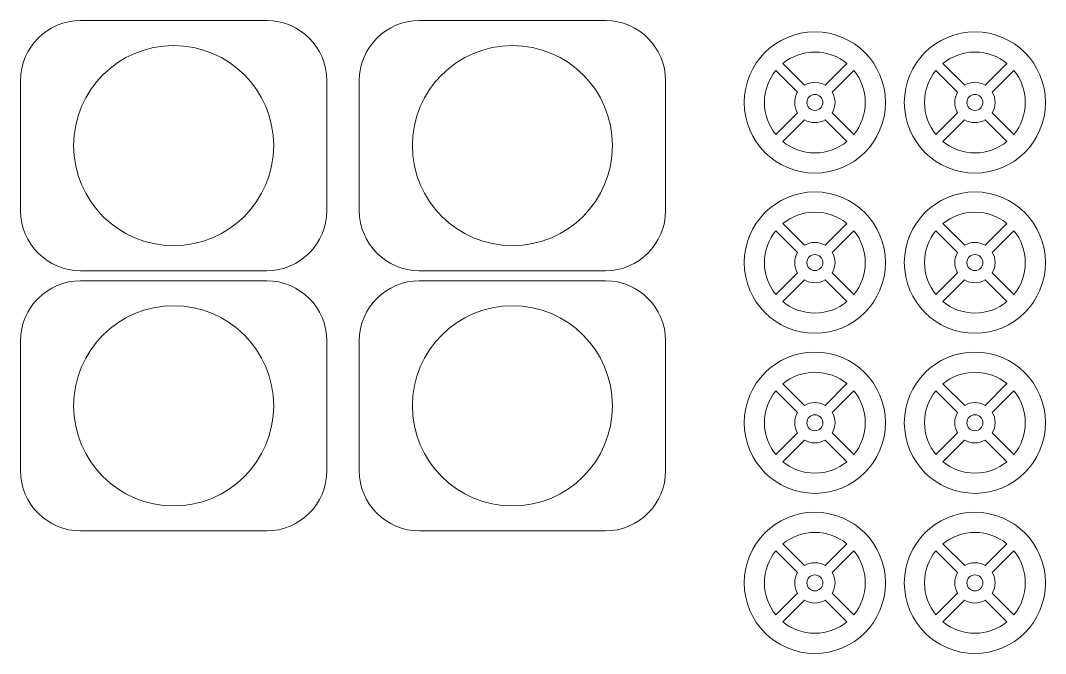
# Model space of a CAD drawing. Header units: millimetres. Extents: x -157 to 980, y -95 to 1044.
# Drawn here: x -155 to -103.8, y -56.3 to -24.7 of the extents above; entities that cross this region are included whole.
import ezdxf

# ---------------------------------------------------------------- set-up
doc = ezdxf.new("R2010")
doc.units = ezdxf.units.MM
doc.header["$MEASUREMENT"] = 0
doc.layers.add('Layer 1', color=7, linetype='Continuous')

msp = doc.modelspace()

# ---------------------------------------------------------------- linework, layer by layer
at = {"layer": 'Layer 1', "color": 1, "lineweight": 9}
for points, knots in [([(-151.9988, -24.6976), (-151.9988, -24.6976), (-142.6871, -24.6976), (-142.6871, -24.6976), (-142.6871, -24.6976), (-141.0371, -24.6976), (-139.6871, -26.0476), (-139.6871, -27.6979), (-139.6871, -27.6979), (-139.6871, -27.6979), (-139.6871, -34.1973), (-139.6871, -34.1973), (-139.6871, -34.1973), (-139.6871, -35.8476), (-141.0371, -37.1976), (-142.6871, -37.1976), (-142.6871, -37.1976), (-142.6871, -37.1976), (-151.9988, -37.1976), (-151.9988, -37.1976), (-151.9988, -37.1976), (-153.6488, -37.1976), (-154.9988, -35.8476), (-154.9988, -34.1973), (-154.9988, -34.1973), (-154.9988, -34.1973), (-154.9988, -27.6979), (-154.9988, -27.6979), (-154.9988, -27.6979), (-154.9988, -26.0476), (-153.6488, -24.6976), (-151.9988, -24.6976)], [0, 0, 0, 0, 0.1111111, 0.1111111, 0.1111111, 0.1111111, 0.2222222, 0.2222222, 0.2222222, 0.2222222, 0.3333333, 0.3333333, 0.3333333, 0.3333333, 0.4444444, 0.4444444, 0.4444444, 0.4444444, 0.5555556, 0.5555556, 0.5555556, 0.5555556, 0.6666667, 0.6666667, 0.6666667, 0.6666667, 0.7777778, 0.7777778, 0.7777778, 0.7777778, 1, 1, 1, 1]), ([(-135.0655, -24.6976), (-135.0655, -24.6976), (-125.7538, -24.6976), (-125.7538, -24.6976), (-125.7538, -24.6976), (-124.1038, -24.6976), (-122.7538, -26.0476), (-122.7538, -27.6979), (-122.7538, -27.6979), (-122.7538, -27.6979), (-122.7538, -34.1973), (-122.7538, -34.1973), (-122.7538, -34.1973), (-122.7538, -35.8476), (-124.1038, -37.1976), (-125.7538, -37.1976), (-125.7538, -37.1976), (-125.7538, -37.1976), (-135.0655, -37.1976), (-135.0655, -37.1976), (-135.0655, -37.1976), (-136.7155, -37.1976), (-138.0655, -35.8476), (-138.0655, -34.1973), (-138.0655, -34.1973), (-138.0655, -34.1973), (-138.0655, -27.6979), (-138.0655, -27.6979), (-138.0655, -27.6979), (-138.0655, -26.0476), (-136.7155, -24.6976), (-135.0655, -24.6976)], [0, 0, 0, 0, 0.1111111, 0.1111111, 0.1111111, 0.1111111, 0.2222222, 0.2222222, 0.2222222, 0.2222222, 0.3333333, 0.3333333, 0.3333333, 0.3333333, 0.4444444, 0.4444444, 0.4444444, 0.4444444, 0.5555556, 0.5555556, 0.5555556, 0.5555556, 0.6666667, 0.6666667, 0.6666667, 0.6666667, 0.7777778, 0.7777778, 0.7777778, 0.7777778, 1, 1, 1, 1]), ([(-115.2933, -25.2634), (-117.2441, -25.2634), (-118.8218, -26.8437), (-118.8218, -28.7919), (-118.8218, -28.7919), (-118.8217, -30.7402), (-117.2441, -32.3205), (-115.2934, -32.3205), (-115.2934, -32.3205), (-113.3426, -32.3204), (-111.7648, -30.7402), (-111.7648, -28.7919), (-111.7648, -28.7919), (-111.7647, -26.8437), (-113.3426, -25.2635), (-115.2933, -25.2634)], [0, 0, 0, 0, 0.2, 0.2, 0.2, 0.2, 0.4, 0.4, 0.4, 0.4, 0.6, 0.6, 0.6, 0.6, 1, 1, 1, 1]), ([(-107.2933, -25.2634), (-109.2441, -25.2634), (-110.8218, -26.8437), (-110.8218, -28.7919), (-110.8218, -28.7919), (-110.8217, -30.7402), (-109.2441, -32.3205), (-107.2934, -32.3205), (-107.2934, -32.3205), (-105.3426, -32.3204), (-103.7648, -30.7402), (-103.7648, -28.7919), (-103.7648, -28.7919), (-103.7647, -26.8437), (-105.3426, -25.2635), (-107.2933, -25.2634)], [0, 0, 0, 0, 0.2, 0.2, 0.2, 0.2, 0.4, 0.4, 0.4, 0.4, 0.6, 0.6, 0.6, 0.6, 1, 1, 1, 1]), ([(-147.3429, -25.9476), (-144.5815, -25.9476), (-142.3429, -28.1862), (-142.3429, -30.9476), (-142.3429, -30.9476), (-142.3429, -33.709), (-144.5815, -35.9476), (-147.3429, -35.9476), (-147.3429, -35.9476), (-150.1043, -35.9476), (-152.3429, -33.709), (-152.3429, -30.9476), (-152.3429, -30.9476), (-152.3429, -28.1862), (-150.1043, -25.9476), (-147.3429, -25.9476)], [0, 0, 0, 0, 0.2, 0.2, 0.2, 0.2, 0.4, 0.4, 0.4, 0.4, 0.6, 0.6, 0.6, 0.6, 1, 1, 1, 1]), ([(-130.4096, -25.9476), (-127.6482, -25.9476), (-125.4096, -28.1862), (-125.4096, -30.9476), (-125.4096, -30.9476), (-125.4096, -33.709), (-127.6482, -35.9476), (-130.4096, -35.9476), (-130.4096, -35.9476), (-133.171, -35.9476), (-135.4096, -33.709), (-135.4096, -30.9476), (-135.4096, -30.9476), (-135.4096, -28.1862), (-133.171, -25.9476), (-130.4096, -25.9476)], [0, 0, 0, 0, 0.2, 0.2, 0.2, 0.2, 0.4, 0.4, 0.4, 0.4, 0.6, 0.6, 0.6, 0.6, 1, 1, 1, 1]), ([(-115.2933, -27.7838), (-115.4796, -27.7838), (-115.6546, -27.8348), (-115.8048, -27.9236), (-115.8048, -27.9236), (-115.8048, -27.9236), (-116.8883, -26.8406), (-116.8883, -26.8406), (-116.8883, -26.8406), (-116.4538, -26.4849), (-115.8984, -26.2716), (-115.2934, -26.2716), (-115.2934, -26.2716), (-114.6888, -26.2716), (-114.134, -26.4846), (-113.6997, -26.8397), (-113.6997, -26.8397), (-113.6997, -26.8397), (-114.7824, -27.9234), (-114.7824, -27.9234), (-114.7824, -27.9234), (-114.9325, -27.8346), (-115.1072, -27.7839), (-115.2933, -27.7838)], [0, 0, 0, 0, 0.1428571, 0.1428571, 0.1428571, 0.1428571, 0.2857143, 0.2857143, 0.2857143, 0.2857143, 0.4285714, 0.4285714, 0.4285714, 0.4285714, 0.5714286, 0.5714286, 0.5714286, 0.5714286, 0.7142857, 0.7142857, 0.7142857, 0.7142857, 1, 1, 1, 1]), ([(-107.2933, -27.7838), (-107.4796, -27.7838), (-107.6546, -27.8348), (-107.8048, -27.9236), (-107.8048, -27.9236), (-107.8048, -27.9236), (-108.8883, -26.8406), (-108.8883, -26.8406), (-108.8883, -26.8406), (-108.4538, -26.4849), (-107.8984, -26.2716), (-107.2934, -26.2716), (-107.2934, -26.2716), (-106.6888, -26.2716), (-106.134, -26.4846), (-105.6997, -26.8397), (-105.6997, -26.8397), (-105.6997, -26.8397), (-106.7824, -27.9234), (-106.7824, -27.9234), (-106.7824, -27.9234), (-106.9325, -27.8346), (-107.1072, -27.7839), (-107.2933, -27.7838)], [0, 0, 0, 0, 0.1428571, 0.1428571, 0.1428571, 0.1428571, 0.2857143, 0.2857143, 0.2857143, 0.2857143, 0.4285714, 0.4285714, 0.4285714, 0.4285714, 0.5714286, 0.5714286, 0.5714286, 0.5714286, 0.7142857, 0.7142857, 0.7142857, 0.7142857, 1, 1, 1, 1]), ([(-116.162, -28.2808), (-116.2506, -28.4307), (-116.3014, -28.6053), (-116.3014, -28.7919), (-116.3014, -28.7919), (-116.3013, -28.9787), (-116.2502, -29.1536), (-116.1614, -29.3035), (-116.1614, -29.3035), (-116.1614, -29.3035), (-117.2443, -30.3873), (-117.2443, -30.3873), (-117.2443, -30.3873), (-117.6001, -29.9527), (-117.8137, -29.3974), (-117.8137, -28.7919), (-117.8137, -28.7919), (-117.8137, -28.1871), (-117.6006, -27.6322), (-117.2455, -27.1979), (-117.2455, -27.1979), (-117.2455, -27.1979), (-116.162, -28.2808), (-116.162, -28.2808)], [0, 0, 0, 0, 0.1428571, 0.1428571, 0.1428571, 0.1428571, 0.2857143, 0.2857143, 0.2857143, 0.2857143, 0.4285714, 0.4285714, 0.4285714, 0.4285714, 0.5714286, 0.5714286, 0.5714286, 0.5714286, 0.7142857, 0.7142857, 0.7142857, 0.7142857, 1, 1, 1, 1]), ([(-114.4247, -29.3029), (-114.3361, -29.153), (-114.2852, -28.9784), (-114.2852, -28.7919), (-114.2852, -28.7919), (-114.2852, -28.6048), (-114.3365, -28.4296), (-114.4255, -28.2796), (-114.4255, -28.2796), (-114.4255, -28.2796), (-113.3422, -27.1969), (-113.3422, -27.1969), (-113.3422, -27.1969), (-112.9865, -27.6314), (-112.773, -28.1867), (-112.773, -28.7919), (-112.773, -28.7919), (-112.7729, -29.3968), (-112.9861, -29.9517), (-113.3412, -30.386), (-113.3412, -30.386), (-113.3412, -30.386), (-114.4247, -29.3029), (-114.4247, -29.3029)], [0, 0, 0, 0, 0.1428571, 0.1428571, 0.1428571, 0.1428571, 0.2857143, 0.2857143, 0.2857143, 0.2857143, 0.4285714, 0.4285714, 0.4285714, 0.4285714, 0.5714286, 0.5714286, 0.5714286, 0.5714286, 0.7142857, 0.7142857, 0.7142857, 0.7142857, 1, 1, 1, 1]), ([(-108.162, -28.2808), (-108.2506, -28.4307), (-108.3014, -28.6053), (-108.3014, -28.7919), (-108.3014, -28.7919), (-108.3013, -28.9787), (-108.2502, -29.1536), (-108.1614, -29.3035), (-108.1614, -29.3035), (-108.1614, -29.3035), (-109.2443, -30.3873), (-109.2443, -30.3873), (-109.2443, -30.3873), (-109.6001, -29.9527), (-109.8137, -29.3974), (-109.8137, -28.7919), (-109.8137, -28.7919), (-109.8137, -28.1871), (-109.6006, -27.6322), (-109.2455, -27.1979), (-109.2455, -27.1979), (-109.2455, -27.1979), (-108.162, -28.2808), (-108.162, -28.2808)], [0, 0, 0, 0, 0.1428571, 0.1428571, 0.1428571, 0.1428571, 0.2857143, 0.2857143, 0.2857143, 0.2857143, 0.4285714, 0.4285714, 0.4285714, 0.4285714, 0.5714286, 0.5714286, 0.5714286, 0.5714286, 0.7142857, 0.7142857, 0.7142857, 0.7142857, 1, 1, 1, 1]), ([(-106.4247, -29.3029), (-106.3361, -29.153), (-106.2852, -28.9784), (-106.2852, -28.7919), (-106.2852, -28.7919), (-106.2852, -28.6048), (-106.3365, -28.4296), (-106.4255, -28.2796), (-106.4255, -28.2796), (-106.4255, -28.2796), (-105.3422, -27.1969), (-105.3422, -27.1969), (-105.3422, -27.1969), (-104.9865, -27.6314), (-104.773, -28.1867), (-104.773, -28.7919), (-104.773, -28.7919), (-104.7729, -29.3968), (-104.9861, -29.9517), (-105.3412, -30.386), (-105.3412, -30.386), (-105.3412, -30.386), (-106.4247, -29.3029), (-106.4247, -29.3029)], [0, 0, 0, 0, 0.1428571, 0.1428571, 0.1428571, 0.1428571, 0.2857143, 0.2857143, 0.2857143, 0.2857143, 0.4285714, 0.4285714, 0.4285714, 0.4285714, 0.5714286, 0.5714286, 0.5714286, 0.5714286, 0.7142857, 0.7142857, 0.7142857, 0.7142857, 1, 1, 1, 1]), ([(-115.2933, -28.392), (-115.5133, -28.392), (-115.6933, -28.5707), (-115.6933, -28.792), (-115.6933, -28.792), (-115.6933, -29.0132), (-115.5133, -29.192), (-115.2934, -29.192), (-115.2934, -29.192), (-115.0732, -29.192), (-114.8933, -29.0132), (-114.8933, -28.792), (-114.8933, -28.792), (-114.8932, -28.5707), (-115.0733, -28.392), (-115.2933, -28.392)], [0, 0, 0, 0, 0.2, 0.2, 0.2, 0.2, 0.4, 0.4, 0.4, 0.4, 0.6, 0.6, 0.6, 0.6, 1, 1, 1, 1]), ([(-107.2933, -28.392), (-107.5133, -28.392), (-107.6933, -28.5707), (-107.6933, -28.792), (-107.6933, -28.792), (-107.6933, -29.0132), (-107.5133, -29.192), (-107.2934, -29.192), (-107.2934, -29.192), (-107.0732, -29.192), (-106.8933, -29.0132), (-106.8933, -28.792), (-106.8933, -28.792), (-106.8932, -28.5707), (-107.0733, -28.392), (-107.2933, -28.392)], [0, 0, 0, 0, 0.2, 0.2, 0.2, 0.2, 0.4, 0.4, 0.4, 0.4, 0.6, 0.6, 0.6, 0.6, 1, 1, 1, 1]), ([(-115.2933, -31.3123), (-115.8989, -31.3123), (-116.4548, -31.0985), (-116.8896, -30.7422), (-116.8896, -30.7422), (-116.8896, -30.7422), (-115.8062, -29.6594), (-115.8062, -29.6594), (-115.8062, -29.6594), (-115.6557, -29.7489), (-115.4803, -29.8001), (-115.2934, -29.8001), (-115.2934, -29.8001), (-115.1069, -29.8001), (-114.9319, -29.749), (-114.7817, -29.6601), (-114.7817, -29.6601), (-114.7817, -29.6601), (-113.6981, -30.7432), (-113.6981, -30.7432), (-113.6981, -30.7432), (-114.1327, -31.099), (-114.6883, -31.3123), (-115.2933, -31.3123)], [0, 0, 0, 0, 0.1428571, 0.1428571, 0.1428571, 0.1428571, 0.2857143, 0.2857143, 0.2857143, 0.2857143, 0.4285714, 0.4285714, 0.4285714, 0.4285714, 0.5714286, 0.5714286, 0.5714286, 0.5714286, 0.7142857, 0.7142857, 0.7142857, 0.7142857, 1, 1, 1, 1]), ([(-107.2933, -31.3123), (-107.8989, -31.3123), (-108.4548, -31.0985), (-108.8896, -30.7422), (-108.8896, -30.7422), (-108.8896, -30.7422), (-107.8062, -29.6594), (-107.8062, -29.6594), (-107.8062, -29.6594), (-107.6557, -29.7489), (-107.4803, -29.8001), (-107.2934, -29.8001), (-107.2934, -29.8001), (-107.1069, -29.8001), (-106.9319, -29.749), (-106.7817, -29.6601), (-106.7817, -29.6601), (-106.7817, -29.6601), (-105.6981, -30.7432), (-105.6981, -30.7432), (-105.6981, -30.7432), (-106.1327, -31.099), (-106.6883, -31.3123), (-107.2933, -31.3123)], [0, 0, 0, 0, 0.1428571, 0.1428571, 0.1428571, 0.1428571, 0.2857143, 0.2857143, 0.2857143, 0.2857143, 0.4285714, 0.4285714, 0.4285714, 0.4285714, 0.5714286, 0.5714286, 0.5714286, 0.5714286, 0.7142857, 0.7142857, 0.7142857, 0.7142857, 1, 1, 1, 1]), ([(-115.2933, -33.2634), (-117.2441, -33.2634), (-118.8218, -34.8437), (-118.8218, -36.7919), (-118.8218, -36.7919), (-118.8217, -38.7402), (-117.2441, -40.3205), (-115.2934, -40.3205), (-115.2934, -40.3205), (-113.3426, -40.3204), (-111.7648, -38.7402), (-111.7648, -36.7919), (-111.7648, -36.7919), (-111.7647, -34.8437), (-113.3426, -33.2635), (-115.2933, -33.2634)], [0, 0, 0, 0, 0.2, 0.2, 0.2, 0.2, 0.4, 0.4, 0.4, 0.4, 0.6, 0.6, 0.6, 0.6, 1, 1, 1, 1]), ([(-107.2933, -33.2634), (-109.2441, -33.2634), (-110.8218, -34.8437), (-110.8218, -36.7919), (-110.8218, -36.7919), (-110.8217, -38.7402), (-109.2441, -40.3205), (-107.2934, -40.3205), (-107.2934, -40.3205), (-105.3426, -40.3204), (-103.7648, -38.7402), (-103.7648, -36.7919), (-103.7648, -36.7919), (-103.7647, -34.8437), (-105.3426, -33.2635), (-107.2933, -33.2634)], [0, 0, 0, 0, 0.2, 0.2, 0.2, 0.2, 0.4, 0.4, 0.4, 0.4, 0.6, 0.6, 0.6, 0.6, 1, 1, 1, 1]), ([(-115.2933, -35.7838), (-115.4796, -35.7838), (-115.6546, -35.8348), (-115.8048, -35.9236), (-115.8048, -35.9236), (-115.8048, -35.9236), (-116.8883, -34.8406), (-116.8883, -34.8406), (-116.8883, -34.8406), (-116.4538, -34.4849), (-115.8984, -34.2716), (-115.2934, -34.2716), (-115.2934, -34.2716), (-114.6888, -34.2716), (-114.134, -34.4846), (-113.6997, -34.8397), (-113.6997, -34.8397), (-113.6997, -34.8397), (-114.7824, -35.9234), (-114.7824, -35.9234), (-114.7824, -35.9234), (-114.9325, -35.8346), (-115.1072, -35.7839), (-115.2933, -35.7838)], [0, 0, 0, 0, 0.1428571, 0.1428571, 0.1428571, 0.1428571, 0.2857143, 0.2857143, 0.2857143, 0.2857143, 0.4285714, 0.4285714, 0.4285714, 0.4285714, 0.5714286, 0.5714286, 0.5714286, 0.5714286, 0.7142857, 0.7142857, 0.7142857, 0.7142857, 1, 1, 1, 1]), ([(-107.2933, -35.7838), (-107.4796, -35.7838), (-107.6546, -35.8348), (-107.8048, -35.9236), (-107.8048, -35.9236), (-107.8048, -35.9236), (-108.8883, -34.8406), (-108.8883, -34.8406), (-108.8883, -34.8406), (-108.4538, -34.4849), (-107.8984, -34.2716), (-107.2934, -34.2716), (-107.2934, -34.2716), (-106.6888, -34.2716), (-106.134, -34.4846), (-105.6997, -34.8397), (-105.6997, -34.8397), (-105.6997, -34.8397), (-106.7824, -35.9234), (-106.7824, -35.9234), (-106.7824, -35.9234), (-106.9325, -35.8346), (-107.1072, -35.7839), (-107.2933, -35.7838)], [0, 0, 0, 0, 0.1428571, 0.1428571, 0.1428571, 0.1428571, 0.2857143, 0.2857143, 0.2857143, 0.2857143, 0.4285714, 0.4285714, 0.4285714, 0.4285714, 0.5714286, 0.5714286, 0.5714286, 0.5714286, 0.7142857, 0.7142857, 0.7142857, 0.7142857, 1, 1, 1, 1]), ([(-116.162, -36.2808), (-116.2506, -36.4307), (-116.3014, -36.6053), (-116.3014, -36.7919), (-116.3014, -36.7919), (-116.3013, -36.9787), (-116.2502, -37.1536), (-116.1614, -37.3035), (-116.1614, -37.3035), (-116.1614, -37.3035), (-117.2443, -38.3873), (-117.2443, -38.3873), (-117.2443, -38.3873), (-117.6001, -37.9527), (-117.8137, -37.3974), (-117.8137, -36.7919), (-117.8137, -36.7919), (-117.8137, -36.1871), (-117.6006, -35.6322), (-117.2455, -35.1979), (-117.2455, -35.1979), (-117.2455, -35.1979), (-116.162, -36.2808), (-116.162, -36.2808)], [0, 0, 0, 0, 0.1428571, 0.1428571, 0.1428571, 0.1428571, 0.2857143, 0.2857143, 0.2857143, 0.2857143, 0.4285714, 0.4285714, 0.4285714, 0.4285714, 0.5714286, 0.5714286, 0.5714286, 0.5714286, 0.7142857, 0.7142857, 0.7142857, 0.7142857, 1, 1, 1, 1]), ([(-114.4247, -37.3029), (-114.3361, -37.153), (-114.2852, -36.9784), (-114.2852, -36.7919), (-114.2852, -36.7919), (-114.2852, -36.6048), (-114.3365, -36.4296), (-114.4255, -36.2796), (-114.4255, -36.2796), (-114.4255, -36.2796), (-113.3422, -35.1969), (-113.3422, -35.1969), (-113.3422, -35.1969), (-112.9865, -35.6314), (-112.773, -36.1867), (-112.773, -36.7919), (-112.773, -36.7919), (-112.7729, -37.3968), (-112.9861, -37.9517), (-113.3412, -38.386), (-113.3412, -38.386), (-113.3412, -38.386), (-114.4247, -37.3029), (-114.4247, -37.3029)], [0, 0, 0, 0, 0.1428571, 0.1428571, 0.1428571, 0.1428571, 0.2857143, 0.2857143, 0.2857143, 0.2857143, 0.4285714, 0.4285714, 0.4285714, 0.4285714, 0.5714286, 0.5714286, 0.5714286, 0.5714286, 0.7142857, 0.7142857, 0.7142857, 0.7142857, 1, 1, 1, 1]), ([(-108.162, -36.2808), (-108.2506, -36.4307), (-108.3014, -36.6053), (-108.3014, -36.7919), (-108.3014, -36.7919), (-108.3013, -36.9787), (-108.2502, -37.1536), (-108.1614, -37.3035), (-108.1614, -37.3035), (-108.1614, -37.3035), (-109.2443, -38.3873), (-109.2443, -38.3873), (-109.2443, -38.3873), (-109.6001, -37.9527), (-109.8137, -37.3974), (-109.8137, -36.7919), (-109.8137, -36.7919), (-109.8137, -36.1871), (-109.6006, -35.6322), (-109.2455, -35.1979), (-109.2455, -35.1979), (-109.2455, -35.1979), (-108.162, -36.2808), (-108.162, -36.2808)], [0, 0, 0, 0, 0.1428571, 0.1428571, 0.1428571, 0.1428571, 0.2857143, 0.2857143, 0.2857143, 0.2857143, 0.4285714, 0.4285714, 0.4285714, 0.4285714, 0.5714286, 0.5714286, 0.5714286, 0.5714286, 0.7142857, 0.7142857, 0.7142857, 0.7142857, 1, 1, 1, 1]), ([(-106.4247, -37.3029), (-106.3361, -37.153), (-106.2852, -36.9784), (-106.2852, -36.7919), (-106.2852, -36.7919), (-106.2852, -36.6048), (-106.3365, -36.4296), (-106.4255, -36.2796), (-106.4255, -36.2796), (-106.4255, -36.2796), (-105.3422, -35.1969), (-105.3422, -35.1969), (-105.3422, -35.1969), (-104.9865, -35.6314), (-104.773, -36.1867), (-104.773, -36.7919), (-104.773, -36.7919), (-104.7729, -37.3968), (-104.9861, -37.9517), (-105.3412, -38.386), (-105.3412, -38.386), (-105.3412, -38.386), (-106.4247, -37.3029), (-106.4247, -37.3029)], [0, 0, 0, 0, 0.1428571, 0.1428571, 0.1428571, 0.1428571, 0.2857143, 0.2857143, 0.2857143, 0.2857143, 0.4285714, 0.4285714, 0.4285714, 0.4285714, 0.5714286, 0.5714286, 0.5714286, 0.5714286, 0.7142857, 0.7142857, 0.7142857, 0.7142857, 1, 1, 1, 1]), ([(-115.2933, -36.392), (-115.5133, -36.392), (-115.6933, -36.5707), (-115.6933, -36.792), (-115.6933, -36.792), (-115.6933, -37.0132), (-115.5133, -37.192), (-115.2934, -37.192), (-115.2934, -37.192), (-115.0732, -37.192), (-114.8933, -37.0132), (-114.8933, -36.792), (-114.8933, -36.792), (-114.8932, -36.5707), (-115.0733, -36.392), (-115.2933, -36.392)], [0, 0, 0, 0, 0.2, 0.2, 0.2, 0.2, 0.4, 0.4, 0.4, 0.4, 0.6, 0.6, 0.6, 0.6, 1, 1, 1, 1]), ([(-107.2933, -36.392), (-107.5133, -36.392), (-107.6933, -36.5707), (-107.6933, -36.792), (-107.6933, -36.792), (-107.6933, -37.0132), (-107.5133, -37.192), (-107.2934, -37.192), (-107.2934, -37.192), (-107.0732, -37.192), (-106.8933, -37.0132), (-106.8933, -36.792), (-106.8933, -36.792), (-106.8932, -36.5707), (-107.0733, -36.392), (-107.2933, -36.392)], [0, 0, 0, 0, 0.2, 0.2, 0.2, 0.2, 0.4, 0.4, 0.4, 0.4, 0.6, 0.6, 0.6, 0.6, 1, 1, 1, 1]), ([(-151.9988, -37.6976), (-151.9988, -37.6976), (-142.6871, -37.6976), (-142.6871, -37.6976), (-142.6871, -37.6976), (-141.0371, -37.6976), (-139.6871, -39.0476), (-139.6871, -40.6979), (-139.6871, -40.6979), (-139.6871, -40.6979), (-139.6871, -47.1973), (-139.6871, -47.1973), (-139.6871, -47.1973), (-139.6871, -48.8476), (-141.0371, -50.1976), (-142.6871, -50.1976), (-142.6871, -50.1976), (-142.6871, -50.1976), (-151.9988, -50.1976), (-151.9988, -50.1976), (-151.9988, -50.1976), (-153.6488, -50.1976), (-154.9988, -48.8476), (-154.9988, -47.1973), (-154.9988, -47.1973), (-154.9988, -47.1973), (-154.9988, -40.6979), (-154.9988, -40.6979), (-154.9988, -40.6979), (-154.9988, -39.0476), (-153.6488, -37.6976), (-151.9988, -37.6976)], [0, 0, 0, 0, 0.1111111, 0.1111111, 0.1111111, 0.1111111, 0.2222222, 0.2222222, 0.2222222, 0.2222222, 0.3333333, 0.3333333, 0.3333333, 0.3333333, 0.4444444, 0.4444444, 0.4444444, 0.4444444, 0.5555556, 0.5555556, 0.5555556, 0.5555556, 0.6666667, 0.6666667, 0.6666667, 0.6666667, 0.7777778, 0.7777778, 0.7777778, 0.7777778, 1, 1, 1, 1]), ([(-135.0655, -37.6976), (-135.0655, -37.6976), (-125.7538, -37.6976), (-125.7538, -37.6976), (-125.7538, -37.6976), (-124.1038, -37.6976), (-122.7538, -39.0476), (-122.7538, -40.6979), (-122.7538, -40.6979), (-122.7538, -40.6979), (-122.7538, -47.1973), (-122.7538, -47.1973), (-122.7538, -47.1973), (-122.7538, -48.8476), (-124.1038, -50.1976), (-125.7538, -50.1976), (-125.7538, -50.1976), (-125.7538, -50.1976), (-135.0655, -50.1976), (-135.0655, -50.1976), (-135.0655, -50.1976), (-136.7155, -50.1976), (-138.0655, -48.8476), (-138.0655, -47.1973), (-138.0655, -47.1973), (-138.0655, -47.1973), (-138.0655, -40.6979), (-138.0655, -40.6979), (-138.0655, -40.6979), (-138.0655, -39.0476), (-136.7155, -37.6976), (-135.0655, -37.6976)], [0, 0, 0, 0, 0.1111111, 0.1111111, 0.1111111, 0.1111111, 0.2222222, 0.2222222, 0.2222222, 0.2222222, 0.3333333, 0.3333333, 0.3333333, 0.3333333, 0.4444444, 0.4444444, 0.4444444, 0.4444444, 0.5555556, 0.5555556, 0.5555556, 0.5555556, 0.6666667, 0.6666667, 0.6666667, 0.6666667, 0.7777778, 0.7777778, 0.7777778, 0.7777778, 1, 1, 1, 1]), ([(-115.2933, -39.3123), (-115.8989, -39.3123), (-116.4548, -39.0985), (-116.8896, -38.7422), (-116.8896, -38.7422), (-116.8896, -38.7422), (-115.8062, -37.6594), (-115.8062, -37.6594), (-115.8062, -37.6594), (-115.6557, -37.7489), (-115.4803, -37.8001), (-115.2934, -37.8001), (-115.2934, -37.8001), (-115.1069, -37.8001), (-114.9319, -37.749), (-114.7817, -37.6601), (-114.7817, -37.6601), (-114.7817, -37.6601), (-113.6981, -38.7432), (-113.6981, -38.7432), (-113.6981, -38.7432), (-114.1327, -39.099), (-114.6883, -39.3123), (-115.2933, -39.3123)], [0, 0, 0, 0, 0.1428571, 0.1428571, 0.1428571, 0.1428571, 0.2857143, 0.2857143, 0.2857143, 0.2857143, 0.4285714, 0.4285714, 0.4285714, 0.4285714, 0.5714286, 0.5714286, 0.5714286, 0.5714286, 0.7142857, 0.7142857, 0.7142857, 0.7142857, 1, 1, 1, 1]), ([(-107.2933, -39.3123), (-107.8989, -39.3123), (-108.4548, -39.0985), (-108.8896, -38.7422), (-108.8896, -38.7422), (-108.8896, -38.7422), (-107.8062, -37.6594), (-107.8062, -37.6594), (-107.8062, -37.6594), (-107.6557, -37.7489), (-107.4803, -37.8001), (-107.2934, -37.8001), (-107.2934, -37.8001), (-107.1069, -37.8001), (-106.9319, -37.749), (-106.7817, -37.6601), (-106.7817, -37.6601), (-106.7817, -37.6601), (-105.6981, -38.7432), (-105.6981, -38.7432), (-105.6981, -38.7432), (-106.1327, -39.099), (-106.6883, -39.3123), (-107.2933, -39.3123)], [0, 0, 0, 0, 0.1428571, 0.1428571, 0.1428571, 0.1428571, 0.2857143, 0.2857143, 0.2857143, 0.2857143, 0.4285714, 0.4285714, 0.4285714, 0.4285714, 0.5714286, 0.5714286, 0.5714286, 0.5714286, 0.7142857, 0.7142857, 0.7142857, 0.7142857, 1, 1, 1, 1]), ([(-147.3429, -38.9476), (-144.5815, -38.9476), (-142.3429, -41.1862), (-142.3429, -43.9476), (-142.3429, -43.9476), (-142.3429, -46.709), (-144.5815, -48.9476), (-147.3429, -48.9476), (-147.3429, -48.9476), (-150.1043, -48.9476), (-152.3429, -46.709), (-152.3429, -43.9476), (-152.3429, -43.9476), (-152.3429, -41.1862), (-150.1043, -38.9476), (-147.3429, -38.9476)], [0, 0, 0, 0, 0.2, 0.2, 0.2, 0.2, 0.4, 0.4, 0.4, 0.4, 0.6, 0.6, 0.6, 0.6, 1, 1, 1, 1]), ([(-130.4096, -38.9476), (-127.6482, -38.9476), (-125.4096, -41.1862), (-125.4096, -43.9476), (-125.4096, -43.9476), (-125.4096, -46.709), (-127.6482, -48.9476), (-130.4096, -48.9476), (-130.4096, -48.9476), (-133.171, -48.9476), (-135.4096, -46.709), (-135.4096, -43.9476), (-135.4096, -43.9476), (-135.4096, -41.1862), (-133.171, -38.9476), (-130.4096, -38.9476)], [0, 0, 0, 0, 0.2, 0.2, 0.2, 0.2, 0.4, 0.4, 0.4, 0.4, 0.6, 0.6, 0.6, 0.6, 1, 1, 1, 1]), ([(-115.2933, -41.2634), (-117.2441, -41.2634), (-118.8218, -42.8437), (-118.8218, -44.7919), (-118.8218, -44.7919), (-118.8217, -46.7402), (-117.2441, -48.3205), (-115.2934, -48.3205), (-115.2934, -48.3205), (-113.3426, -48.3204), (-111.7648, -46.7402), (-111.7648, -44.7919), (-111.7648, -44.7919), (-111.7647, -42.8437), (-113.3426, -41.2635), (-115.2933, -41.2634)], [0, 0, 0, 0, 0.2, 0.2, 0.2, 0.2, 0.4, 0.4, 0.4, 0.4, 0.6, 0.6, 0.6, 0.6, 1, 1, 1, 1]), ([(-107.2933, -41.2634), (-109.2441, -41.2634), (-110.8218, -42.8437), (-110.8218, -44.7919), (-110.8218, -44.7919), (-110.8217, -46.7402), (-109.2441, -48.3205), (-107.2934, -48.3205), (-107.2934, -48.3205), (-105.3426, -48.3204), (-103.7648, -46.7402), (-103.7648, -44.7919), (-103.7648, -44.7919), (-103.7647, -42.8437), (-105.3426, -41.2635), (-107.2933, -41.2634)], [0, 0, 0, 0, 0.2, 0.2, 0.2, 0.2, 0.4, 0.4, 0.4, 0.4, 0.6, 0.6, 0.6, 0.6, 1, 1, 1, 1]), ([(-115.2933, -43.7838), (-115.4796, -43.7838), (-115.6546, -43.8348), (-115.8048, -43.9236), (-115.8048, -43.9236), (-115.8048, -43.9236), (-116.8883, -42.8406), (-116.8883, -42.8406), (-116.8883, -42.8406), (-116.4538, -42.4849), (-115.8984, -42.2716), (-115.2934, -42.2716), (-115.2934, -42.2716), (-114.6888, -42.2716), (-114.134, -42.4846), (-113.6997, -42.8397), (-113.6997, -42.8397), (-113.6997, -42.8397), (-114.7824, -43.9234), (-114.7824, -43.9234), (-114.7824, -43.9234), (-114.9325, -43.8346), (-115.1072, -43.7839), (-115.2933, -43.7838)], [0, 0, 0, 0, 0.1428571, 0.1428571, 0.1428571, 0.1428571, 0.2857143, 0.2857143, 0.2857143, 0.2857143, 0.4285714, 0.4285714, 0.4285714, 0.4285714, 0.5714286, 0.5714286, 0.5714286, 0.5714286, 0.7142857, 0.7142857, 0.7142857, 0.7142857, 1, 1, 1, 1]), ([(-107.2933, -43.7838), (-107.4796, -43.7838), (-107.6546, -43.8348), (-107.8048, -43.9236), (-107.8048, -43.9236), (-107.8048, -43.9236), (-108.8883, -42.8406), (-108.8883, -42.8406), (-108.8883, -42.8406), (-108.4538, -42.4849), (-107.8984, -42.2716), (-107.2934, -42.2716), (-107.2934, -42.2716), (-106.6888, -42.2716), (-106.134, -42.4846), (-105.6997, -42.8397), (-105.6997, -42.8397), (-105.6997, -42.8397), (-106.7824, -43.9234), (-106.7824, -43.9234), (-106.7824, -43.9234), (-106.9325, -43.8346), (-107.1072, -43.7839), (-107.2933, -43.7838)], [0, 0, 0, 0, 0.1428571, 0.1428571, 0.1428571, 0.1428571, 0.2857143, 0.2857143, 0.2857143, 0.2857143, 0.4285714, 0.4285714, 0.4285714, 0.4285714, 0.5714286, 0.5714286, 0.5714286, 0.5714286, 0.7142857, 0.7142857, 0.7142857, 0.7142857, 1, 1, 1, 1]), ([(-116.162, -44.2808), (-116.2506, -44.4307), (-116.3014, -44.6053), (-116.3014, -44.7919), (-116.3014, -44.7919), (-116.3013, -44.9787), (-116.2502, -45.1536), (-116.1614, -45.3035), (-116.1614, -45.3035), (-116.1614, -45.3035), (-117.2443, -46.3873), (-117.2443, -46.3873), (-117.2443, -46.3873), (-117.6001, -45.9527), (-117.8137, -45.3974), (-117.8137, -44.7919), (-117.8137, -44.7919), (-117.8137, -44.1871), (-117.6006, -43.6322), (-117.2455, -43.1979), (-117.2455, -43.1979), (-117.2455, -43.1979), (-116.162, -44.2808), (-116.162, -44.2808)], [0, 0, 0, 0, 0.1428571, 0.1428571, 0.1428571, 0.1428571, 0.2857143, 0.2857143, 0.2857143, 0.2857143, 0.4285714, 0.4285714, 0.4285714, 0.4285714, 0.5714286, 0.5714286, 0.5714286, 0.5714286, 0.7142857, 0.7142857, 0.7142857, 0.7142857, 1, 1, 1, 1]), ([(-114.4247, -45.3029), (-114.3361, -45.153), (-114.2852, -44.9784), (-114.2852, -44.7919), (-114.2852, -44.7919), (-114.2852, -44.6048), (-114.3365, -44.4296), (-114.4255, -44.2796), (-114.4255, -44.2796), (-114.4255, -44.2796), (-113.3422, -43.1969), (-113.3422, -43.1969), (-113.3422, -43.1969), (-112.9865, -43.6314), (-112.773, -44.1867), (-112.773, -44.7919), (-112.773, -44.7919), (-112.7729, -45.3968), (-112.9861, -45.9517), (-113.3412, -46.386), (-113.3412, -46.386), (-113.3412, -46.386), (-114.4247, -45.3029), (-114.4247, -45.3029)], [0, 0, 0, 0, 0.1428571, 0.1428571, 0.1428571, 0.1428571, 0.2857143, 0.2857143, 0.2857143, 0.2857143, 0.4285714, 0.4285714, 0.4285714, 0.4285714, 0.5714286, 0.5714286, 0.5714286, 0.5714286, 0.7142857, 0.7142857, 0.7142857, 0.7142857, 1, 1, 1, 1]), ([(-108.162, -44.2808), (-108.2506, -44.4307), (-108.3014, -44.6053), (-108.3014, -44.7919), (-108.3014, -44.7919), (-108.3013, -44.9787), (-108.2502, -45.1536), (-108.1614, -45.3035), (-108.1614, -45.3035), (-108.1614, -45.3035), (-109.2443, -46.3873), (-109.2443, -46.3873), (-109.2443, -46.3873), (-109.6001, -45.9527), (-109.8137, -45.3974), (-109.8137, -44.7919), (-109.8137, -44.7919), (-109.8137, -44.1871), (-109.6006, -43.6322), (-109.2455, -43.1979), (-109.2455, -43.1979), (-109.2455, -43.1979), (-108.162, -44.2808), (-108.162, -44.2808)], [0, 0, 0, 0, 0.1428571, 0.1428571, 0.1428571, 0.1428571, 0.2857143, 0.2857143, 0.2857143, 0.2857143, 0.4285714, 0.4285714, 0.4285714, 0.4285714, 0.5714286, 0.5714286, 0.5714286, 0.5714286, 0.7142857, 0.7142857, 0.7142857, 0.7142857, 1, 1, 1, 1]), ([(-106.4247, -45.3029), (-106.3361, -45.153), (-106.2852, -44.9784), (-106.2852, -44.7919), (-106.2852, -44.7919), (-106.2852, -44.6048), (-106.3365, -44.4296), (-106.4255, -44.2796), (-106.4255, -44.2796), (-106.4255, -44.2796), (-105.3422, -43.1969), (-105.3422, -43.1969), (-105.3422, -43.1969), (-104.9865, -43.6314), (-104.773, -44.1867), (-104.773, -44.7919), (-104.773, -44.7919), (-104.7729, -45.3968), (-104.9861, -45.9517), (-105.3412, -46.386), (-105.3412, -46.386), (-105.3412, -46.386), (-106.4247, -45.3029), (-106.4247, -45.3029)], [0, 0, 0, 0, 0.1428571, 0.1428571, 0.1428571, 0.1428571, 0.2857143, 0.2857143, 0.2857143, 0.2857143, 0.4285714, 0.4285714, 0.4285714, 0.4285714, 0.5714286, 0.5714286, 0.5714286, 0.5714286, 0.7142857, 0.7142857, 0.7142857, 0.7142857, 1, 1, 1, 1]), ([(-115.2933, -44.392), (-115.5133, -44.392), (-115.6933, -44.5707), (-115.6933, -44.792), (-115.6933, -44.792), (-115.6933, -45.0132), (-115.5133, -45.192), (-115.2934, -45.192), (-115.2934, -45.192), (-115.0732, -45.192), (-114.8933, -45.0132), (-114.8933, -44.792), (-114.8933, -44.792), (-114.8932, -44.5707), (-115.0733, -44.392), (-115.2933, -44.392)], [0, 0, 0, 0, 0.2, 0.2, 0.2, 0.2, 0.4, 0.4, 0.4, 0.4, 0.6, 0.6, 0.6, 0.6, 1, 1, 1, 1]), ([(-107.2933, -44.392), (-107.5133, -44.392), (-107.6933, -44.5707), (-107.6933, -44.792), (-107.6933, -44.792), (-107.6933, -45.0132), (-107.5133, -45.192), (-107.2934, -45.192), (-107.2934, -45.192), (-107.0732, -45.192), (-106.8933, -45.0132), (-106.8933, -44.792), (-106.8933, -44.792), (-106.8932, -44.5707), (-107.0733, -44.392), (-107.2933, -44.392)], [0, 0, 0, 0, 0.2, 0.2, 0.2, 0.2, 0.4, 0.4, 0.4, 0.4, 0.6, 0.6, 0.6, 0.6, 1, 1, 1, 1]), ([(-115.2933, -47.3123), (-115.8989, -47.3123), (-116.4548, -47.0985), (-116.8896, -46.7422), (-116.8896, -46.7422), (-116.8896, -46.7422), (-115.8062, -45.6594), (-115.8062, -45.6594), (-115.8062, -45.6594), (-115.6557, -45.7489), (-115.4803, -45.8001), (-115.2934, -45.8001), (-115.2934, -45.8001), (-115.1069, -45.8001), (-114.9319, -45.749), (-114.7817, -45.6601), (-114.7817, -45.6601), (-114.7817, -45.6601), (-113.6981, -46.7432), (-113.6981, -46.7432), (-113.6981, -46.7432), (-114.1327, -47.099), (-114.6883, -47.3123), (-115.2933, -47.3123)], [0, 0, 0, 0, 0.1428571, 0.1428571, 0.1428571, 0.1428571, 0.2857143, 0.2857143, 0.2857143, 0.2857143, 0.4285714, 0.4285714, 0.4285714, 0.4285714, 0.5714286, 0.5714286, 0.5714286, 0.5714286, 0.7142857, 0.7142857, 0.7142857, 0.7142857, 1, 1, 1, 1]), ([(-107.2933, -47.3123), (-107.8989, -47.3123), (-108.4548, -47.0985), (-108.8896, -46.7422), (-108.8896, -46.7422), (-108.8896, -46.7422), (-107.8062, -45.6594), (-107.8062, -45.6594), (-107.8062, -45.6594), (-107.6557, -45.7489), (-107.4803, -45.8001), (-107.2934, -45.8001), (-107.2934, -45.8001), (-107.1069, -45.8001), (-106.9319, -45.749), (-106.7817, -45.6601), (-106.7817, -45.6601), (-106.7817, -45.6601), (-105.6981, -46.7432), (-105.6981, -46.7432), (-105.6981, -46.7432), (-106.1327, -47.099), (-106.6883, -47.3123), (-107.2933, -47.3123)], [0, 0, 0, 0, 0.1428571, 0.1428571, 0.1428571, 0.1428571, 0.2857143, 0.2857143, 0.2857143, 0.2857143, 0.4285714, 0.4285714, 0.4285714, 0.4285714, 0.5714286, 0.5714286, 0.5714286, 0.5714286, 0.7142857, 0.7142857, 0.7142857, 0.7142857, 1, 1, 1, 1]), ([(-115.2933, -49.2634), (-117.2441, -49.2634), (-118.8218, -50.8437), (-118.8218, -52.7919), (-118.8218, -52.7919), (-118.8217, -54.7402), (-117.2441, -56.3205), (-115.2934, -56.3205), (-115.2934, -56.3205), (-113.3426, -56.3204), (-111.7648, -54.7402), (-111.7648, -52.7919), (-111.7648, -52.7919), (-111.7647, -50.8437), (-113.3426, -49.2635), (-115.2933, -49.2634)], [0, 0, 0, 0, 0.2, 0.2, 0.2, 0.2, 0.4, 0.4, 0.4, 0.4, 0.6, 0.6, 0.6, 0.6, 1, 1, 1, 1]), ([(-107.2933, -49.2634), (-109.2441, -49.2634), (-110.8218, -50.8437), (-110.8218, -52.7919), (-110.8218, -52.7919), (-110.8217, -54.7402), (-109.2441, -56.3205), (-107.2934, -56.3205), (-107.2934, -56.3205), (-105.3426, -56.3204), (-103.7648, -54.7402), (-103.7648, -52.7919), (-103.7648, -52.7919), (-103.7647, -50.8437), (-105.3426, -49.2635), (-107.2933, -49.2634)], [0, 0, 0, 0, 0.2, 0.2, 0.2, 0.2, 0.4, 0.4, 0.4, 0.4, 0.6, 0.6, 0.6, 0.6, 1, 1, 1, 1]), ([(-115.2933, -51.7838), (-115.4796, -51.7838), (-115.6546, -51.8348), (-115.8048, -51.9236), (-115.8048, -51.9236), (-115.8048, -51.9236), (-116.8883, -50.8406), (-116.8883, -50.8406), (-116.8883, -50.8406), (-116.4538, -50.4849), (-115.8984, -50.2716), (-115.2934, -50.2716), (-115.2934, -50.2716), (-114.6888, -50.2716), (-114.134, -50.4846), (-113.6997, -50.8397), (-113.6997, -50.8397), (-113.6997, -50.8397), (-114.7824, -51.9234), (-114.7824, -51.9234), (-114.7824, -51.9234), (-114.9325, -51.8346), (-115.1072, -51.7839), (-115.2933, -51.7838)], [0, 0, 0, 0, 0.1428571, 0.1428571, 0.1428571, 0.1428571, 0.2857143, 0.2857143, 0.2857143, 0.2857143, 0.4285714, 0.4285714, 0.4285714, 0.4285714, 0.5714286, 0.5714286, 0.5714286, 0.5714286, 0.7142857, 0.7142857, 0.7142857, 0.7142857, 1, 1, 1, 1]), ([(-107.2933, -51.7838), (-107.4796, -51.7838), (-107.6546, -51.8348), (-107.8048, -51.9236), (-107.8048, -51.9236), (-107.8048, -51.9236), (-108.8883, -50.8406), (-108.8883, -50.8406), (-108.8883, -50.8406), (-108.4538, -50.4849), (-107.8984, -50.2716), (-107.2934, -50.2716), (-107.2934, -50.2716), (-106.6888, -50.2716), (-106.134, -50.4846), (-105.6997, -50.8397), (-105.6997, -50.8397), (-105.6997, -50.8397), (-106.7824, -51.9234), (-106.7824, -51.9234), (-106.7824, -51.9234), (-106.9325, -51.8346), (-107.1072, -51.7839), (-107.2933, -51.7838)], [0, 0, 0, 0, 0.1428571, 0.1428571, 0.1428571, 0.1428571, 0.2857143, 0.2857143, 0.2857143, 0.2857143, 0.4285714, 0.4285714, 0.4285714, 0.4285714, 0.5714286, 0.5714286, 0.5714286, 0.5714286, 0.7142857, 0.7142857, 0.7142857, 0.7142857, 1, 1, 1, 1]), ([(-116.162, -52.2808), (-116.2506, -52.4307), (-116.3014, -52.6053), (-116.3014, -52.7919), (-116.3014, -52.7919), (-116.3013, -52.9787), (-116.2502, -53.1536), (-116.1614, -53.3035), (-116.1614, -53.3035), (-116.1614, -53.3035), (-117.2443, -54.3873), (-117.2443, -54.3873), (-117.2443, -54.3873), (-117.6001, -53.9527), (-117.8137, -53.3974), (-117.8137, -52.7919), (-117.8137, -52.7919), (-117.8137, -52.1871), (-117.6006, -51.6322), (-117.2455, -51.1979), (-117.2455, -51.1979), (-117.2455, -51.1979), (-116.162, -52.2808), (-116.162, -52.2808)], [0, 0, 0, 0, 0.1428571, 0.1428571, 0.1428571, 0.1428571, 0.2857143, 0.2857143, 0.2857143, 0.2857143, 0.4285714, 0.4285714, 0.4285714, 0.4285714, 0.5714286, 0.5714286, 0.5714286, 0.5714286, 0.7142857, 0.7142857, 0.7142857, 0.7142857, 1, 1, 1, 1]), ([(-114.4247, -53.3029), (-114.3361, -53.153), (-114.2852, -52.9784), (-114.2852, -52.7919), (-114.2852, -52.7919), (-114.2852, -52.6048), (-114.3365, -52.4296), (-114.4255, -52.2796), (-114.4255, -52.2796), (-114.4255, -52.2796), (-113.3422, -51.1969), (-113.3422, -51.1969), (-113.3422, -51.1969), (-112.9865, -51.6314), (-112.773, -52.1867), (-112.773, -52.7919), (-112.773, -52.7919), (-112.7729, -53.3968), (-112.9861, -53.9517), (-113.3412, -54.386), (-113.3412, -54.386), (-113.3412, -54.386), (-114.4247, -53.3029), (-114.4247, -53.3029)], [0, 0, 0, 0, 0.1428571, 0.1428571, 0.1428571, 0.1428571, 0.2857143, 0.2857143, 0.2857143, 0.2857143, 0.4285714, 0.4285714, 0.4285714, 0.4285714, 0.5714286, 0.5714286, 0.5714286, 0.5714286, 0.7142857, 0.7142857, 0.7142857, 0.7142857, 1, 1, 1, 1]), ([(-108.162, -52.2808), (-108.2506, -52.4307), (-108.3014, -52.6053), (-108.3014, -52.7919), (-108.3014, -52.7919), (-108.3013, -52.9787), (-108.2502, -53.1536), (-108.1614, -53.3035), (-108.1614, -53.3035), (-108.1614, -53.3035), (-109.2443, -54.3873), (-109.2443, -54.3873), (-109.2443, -54.3873), (-109.6001, -53.9527), (-109.8137, -53.3974), (-109.8137, -52.7919), (-109.8137, -52.7919), (-109.8137, -52.1871), (-109.6006, -51.6322), (-109.2455, -51.1979), (-109.2455, -51.1979), (-109.2455, -51.1979), (-108.162, -52.2808), (-108.162, -52.2808)], [0, 0, 0, 0, 0.1428571, 0.1428571, 0.1428571, 0.1428571, 0.2857143, 0.2857143, 0.2857143, 0.2857143, 0.4285714, 0.4285714, 0.4285714, 0.4285714, 0.5714286, 0.5714286, 0.5714286, 0.5714286, 0.7142857, 0.7142857, 0.7142857, 0.7142857, 1, 1, 1, 1]), ([(-106.4247, -53.3029), (-106.3361, -53.153), (-106.2852, -52.9784), (-106.2852, -52.7919), (-106.2852, -52.7919), (-106.2852, -52.6048), (-106.3365, -52.4296), (-106.4255, -52.2796), (-106.4255, -52.2796), (-106.4255, -52.2796), (-105.3422, -51.1969), (-105.3422, -51.1969), (-105.3422, -51.1969), (-104.9865, -51.6314), (-104.773, -52.1867), (-104.773, -52.7919), (-104.773, -52.7919), (-104.7729, -53.3968), (-104.9861, -53.9517), (-105.3412, -54.386), (-105.3412, -54.386), (-105.3412, -54.386), (-106.4247, -53.3029), (-106.4247, -53.3029)], [0, 0, 0, 0, 0.1428571, 0.1428571, 0.1428571, 0.1428571, 0.2857143, 0.2857143, 0.2857143, 0.2857143, 0.4285714, 0.4285714, 0.4285714, 0.4285714, 0.5714286, 0.5714286, 0.5714286, 0.5714286, 0.7142857, 0.7142857, 0.7142857, 0.7142857, 1, 1, 1, 1]), ([(-115.2933, -52.392), (-115.5133, -52.392), (-115.6933, -52.5707), (-115.6933, -52.792), (-115.6933, -52.792), (-115.6933, -53.0132), (-115.5133, -53.192), (-115.2934, -53.192), (-115.2934, -53.192), (-115.0732, -53.192), (-114.8933, -53.0132), (-114.8933, -52.792), (-114.8933, -52.792), (-114.8932, -52.5707), (-115.0733, -52.392), (-115.2933, -52.392)], [0, 0, 0, 0, 0.2, 0.2, 0.2, 0.2, 0.4, 0.4, 0.4, 0.4, 0.6, 0.6, 0.6, 0.6, 1, 1, 1, 1]), ([(-107.2933, -52.392), (-107.5133, -52.392), (-107.6933, -52.5707), (-107.6933, -52.792), (-107.6933, -52.792), (-107.6933, -53.0132), (-107.5133, -53.192), (-107.2934, -53.192), (-107.2934, -53.192), (-107.0732, -53.192), (-106.8933, -53.0132), (-106.8933, -52.792), (-106.8933, -52.792), (-106.8932, -52.5707), (-107.0733, -52.392), (-107.2933, -52.392)], [0, 0, 0, 0, 0.2, 0.2, 0.2, 0.2, 0.4, 0.4, 0.4, 0.4, 0.6, 0.6, 0.6, 0.6, 1, 1, 1, 1]), ([(-115.2933, -55.3123), (-115.8989, -55.3123), (-116.4548, -55.0985), (-116.8896, -54.7422), (-116.8896, -54.7422), (-116.8896, -54.7422), (-115.8062, -53.6594), (-115.8062, -53.6594), (-115.8062, -53.6594), (-115.6557, -53.7489), (-115.4803, -53.8001), (-115.2934, -53.8001), (-115.2934, -53.8001), (-115.1069, -53.8001), (-114.9319, -53.749), (-114.7817, -53.6601), (-114.7817, -53.6601), (-114.7817, -53.6601), (-113.6981, -54.7432), (-113.6981, -54.7432), (-113.6981, -54.7432), (-114.1327, -55.099), (-114.6883, -55.3123), (-115.2933, -55.3123)], [0, 0, 0, 0, 0.1428571, 0.1428571, 0.1428571, 0.1428571, 0.2857143, 0.2857143, 0.2857143, 0.2857143, 0.4285714, 0.4285714, 0.4285714, 0.4285714, 0.5714286, 0.5714286, 0.5714286, 0.5714286, 0.7142857, 0.7142857, 0.7142857, 0.7142857, 1, 1, 1, 1]), ([(-107.2933, -55.3123), (-107.8989, -55.3123), (-108.4548, -55.0985), (-108.8896, -54.7422), (-108.8896, -54.7422), (-108.8896, -54.7422), (-107.8062, -53.6594), (-107.8062, -53.6594), (-107.8062, -53.6594), (-107.6557, -53.7489), (-107.4803, -53.8001), (-107.2934, -53.8001), (-107.2934, -53.8001), (-107.1069, -53.8001), (-106.9319, -53.749), (-106.7817, -53.6601), (-106.7817, -53.6601), (-106.7817, -53.6601), (-105.6981, -54.7432), (-105.6981, -54.7432), (-105.6981, -54.7432), (-106.1327, -55.099), (-106.6883, -55.3123), (-107.2933, -55.3123)], [0, 0, 0, 0, 0.1428571, 0.1428571, 0.1428571, 0.1428571, 0.2857143, 0.2857143, 0.2857143, 0.2857143, 0.4285714, 0.4285714, 0.4285714, 0.4285714, 0.5714286, 0.5714286, 0.5714286, 0.5714286, 0.7142857, 0.7142857, 0.7142857, 0.7142857, 1, 1, 1, 1])]:
    msp.add_open_spline(points, degree=3, knots=knots, dxfattribs=at)

doc.saveas('drawing.dxf')
